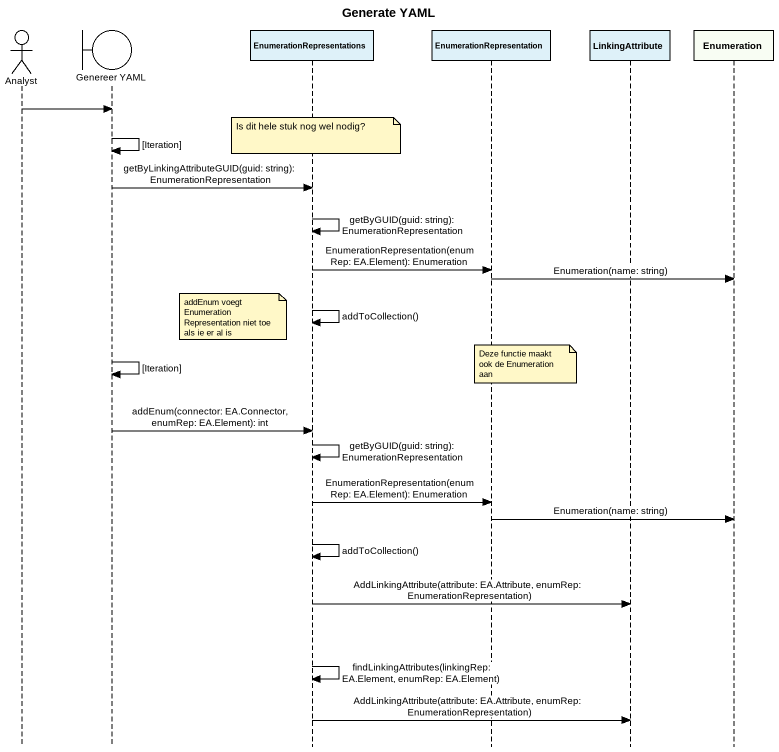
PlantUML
@startuml
title Generate YAML
hide footbox
actor Analyst
boundary "Genereer YAML" as Genereer_YAML
participant EnumerationRepresentations #DEF1F9
participant EnumerationRepresentation #DEF1F9
participant LinkingAttribute #DEF1F9
participant Enumeration #F8FDF3

Analyst -> Genereer_YAML
note over EnumerationRepresentations : Is dit hele stuk nog wel nodig?
Genereer_YAML -> Genereer_YAML : [Iteration]
Genereer_YAML -> EnumerationRepresentations : getByLinkingAttributeGUID(guid: string): EnumerationRepresentation
EnumerationRepresentations -> EnumerationRepresentations : getByGUID(guid: string): EnumerationRepresentation
EnumerationRepresentations -> EnumerationRepresentation : EnumerationRepresentation(enumRep: EA.Element): Enumeration
EnumerationRepresentation -> Enumeration : Enumeration(name: string)
EnumerationRepresentations -> EnumerationRepresentations : addToCollection()
note left of EnumerationRepresentations : addEnum voegt EnumerationRepresentation niet toe als ie er al is
Genereer_YAML -> Genereer_YAML : [Iteration]
note over EnumerationRepresentation : Deze functie maakt ook de Enumeration aan
Genereer_YAML -> EnumerationRepresentations : addEnum(connector: EA.Connector, enumRep: EA.Element): int
EnumerationRepresentations -> EnumerationRepresentations : getByGUID(guid: string): EnumerationRepresentation
EnumerationRepresentations -> EnumerationRepresentation : EnumerationRepresentation(enumRep: EA.Element): Enumeration
EnumerationRepresentation -> Enumeration : Enumeration(name: string)
EnumerationRepresentations -> EnumerationRepresentations : addToCollection()
EnumerationRepresentations -> LinkingAttribute : AddLinkingAttribute(attribute: EA.Attribute, enumRep: EnumerationRepresentation)
EnumerationRepresentations -> EnumerationRepresentations : findLinkingAttributes(linkingRep: EA.Element, enumRep: EA.Element)
EnumerationRepresentations -> LinkingAttribute : AddLinkingAttribute(attribute: EA.Attribute, enumRep: EnumerationRepresentation)
@enduml
